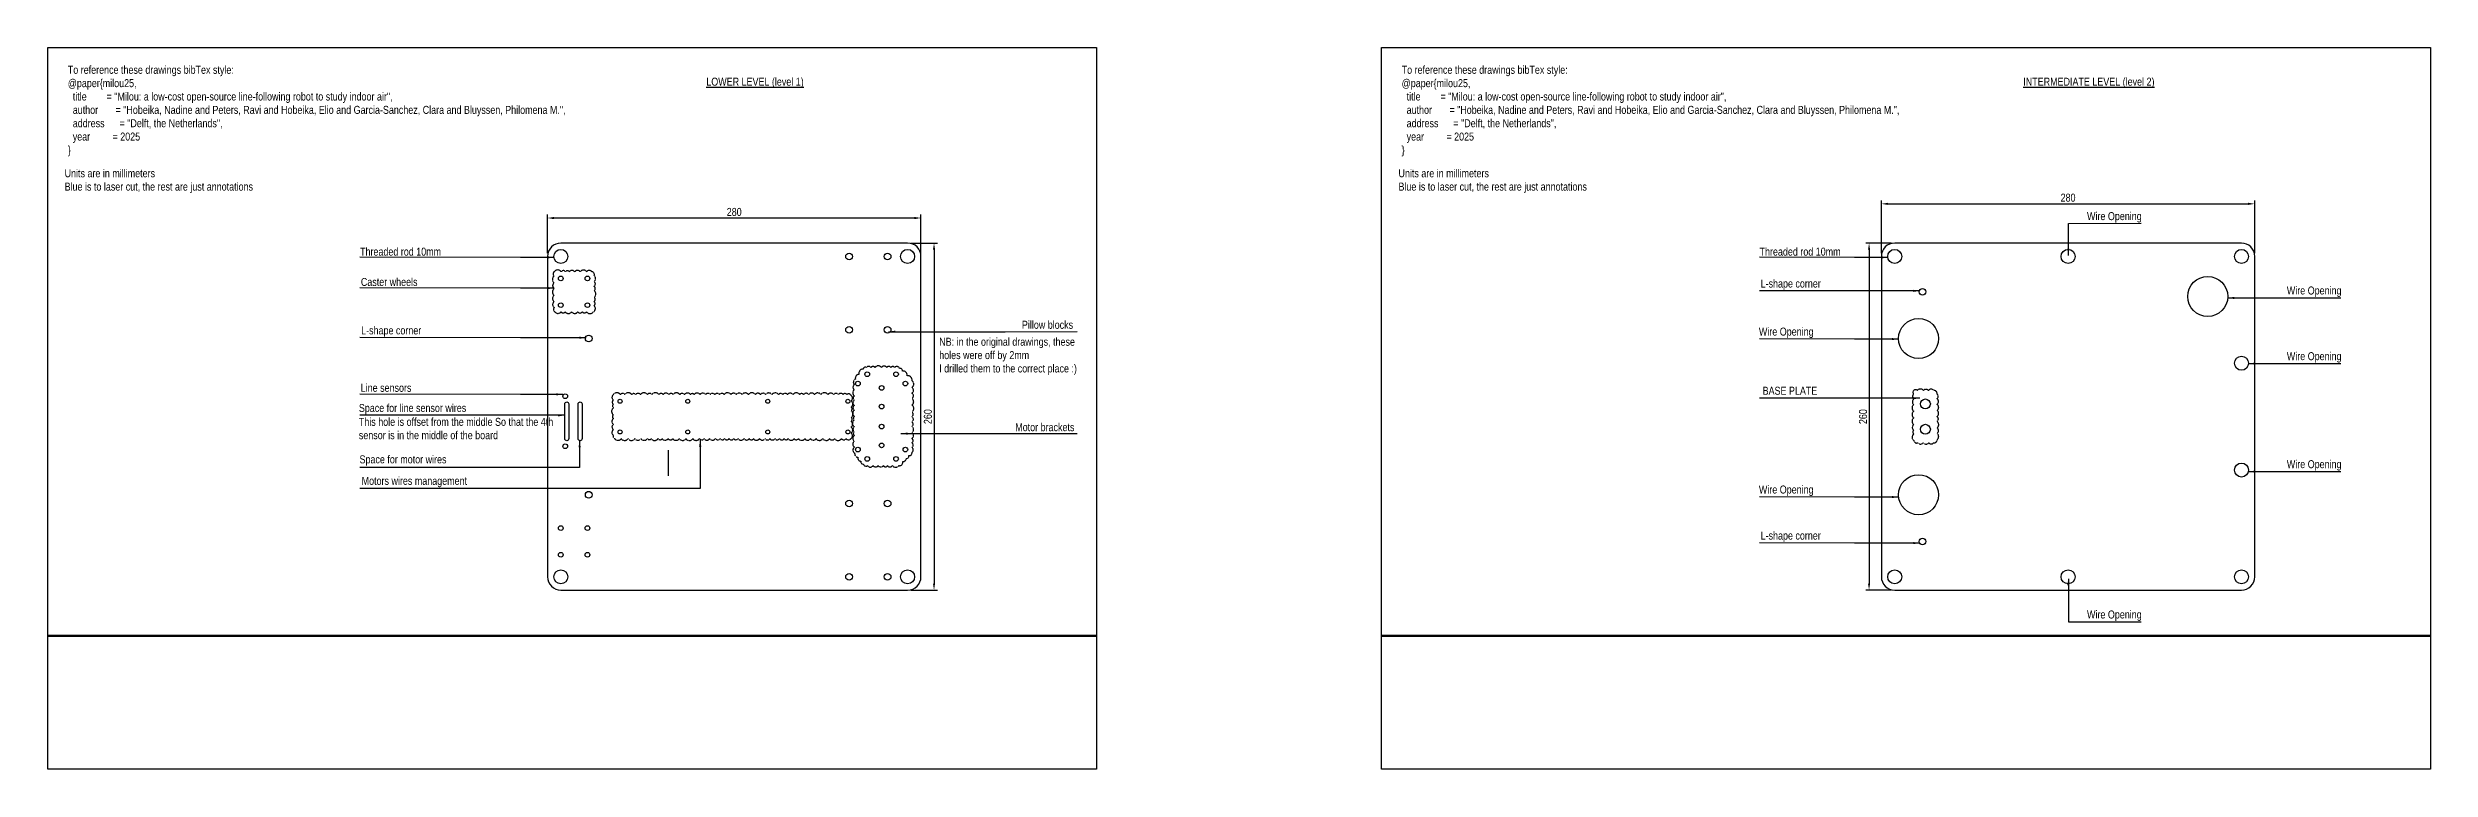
# Model space of a CAD drawing. Header units: inches. Extents: x 111 to 2897, y 76 to 617.
# Drawn here: x 111 to 1897, y 76 to 617 of the extents above; entities that cross this region are included whole.
import ezdxf

# ---------------------------------------------------------------- set-up
doc = ezdxf.new("R2010")
doc.units = ezdxf.units.IN
doc.header["$MEASUREMENT"] = 0
doc.linetypes.add('HIDDEN', pattern=[0.375, 0.25, -0.125])
for name, color, linetype in [('03 cutting', 5, 'Continuous'), ('HOB_CARTOUCHE', 7, 'Continuous'), ('ST_ANNOTATION', 4, 'Continuous'), ('ST_ANNOTATION 1-002', 4, 'Continuous'), ('ST_BEAMS_HIDDEN', 6, 'HIDDEN')]:
    doc.layers.add(name, color=color, linetype=linetype)
doc.styles.add('ST_1-001', font='Arial.ttf', dxfattribs={"width": 0.8, "height": 3})
doc.styles.add('ST_1-002', font='Arial.ttf', dxfattribs={"width": 0.8, "height": 6})
doc.dimstyles.new('ST_1-002', dxfattribs={"dimscale": 100, "dimtxt": 6, "dimasz": 0.05, "dimexe": 0.025, "dimexo": 0.025, "dimgap": 0.015, "dimtad": 1, "dimdec": 0, "dimzin": 0, "dimdsep": 46, "dimtxsty": 'ST_1-002', "dimcen": 0.09, "dimclrd": 1, "dimclre": 1, "dimclrt": 256, "dimadec": 0, "dimazin": 0, "dimtfac": 1, "dimtdec": 0, "dimtix": 1, "dimtmove": 2, "dimatfit": 3, "dimfxl": 0.7, "dimtolj": 1, "dimtzin": 0, "dimlwd": -1, "dimlwe": -1, "dimarcsym": 0})

# ---------------------------------------------------------------- blocks, each defined once
blk = doc.blocks.new('A$C42A157D1')
at = {"layer": 'HOB_CARTOUCHE', "color": 8, "lineweight": 60}
blk.add_line((92.41, -129.21), (-300.74, -129.21), dxfattribs=at)
at = {"layer": 'HOB_CARTOUCHE', "color": 8, "lineweight": 30}
blk.add_lwpolyline([(-300.74, 91.05), (92.41, 91.05), (92.41, -179.21), (-300.74, -179.21)], close=True, dxfattribs=at)
blk = doc.blocks.new('*D2')
at = {"layer": 'DEFPOINTS', "color": 0, "transparency": 16777216}
for p in [(765.5, 489.2), (485.5, 460.4), (765.5, 460.4)]:
    blk.add_point(p, dxfattribs=at)
at = {"layer": 'ST_ANNOTATION 1-002', "color": 1, "transparency": 16777216}
for p, q in [((485.5, 462.9), (485.5, 491.7)), ((490.5, 489.2), (760.5, 489.2)), ((765.5, 462.9), (765.5, 491.7))]:
    blk.add_line(p, q, dxfattribs=at)
for points in [[(490.5, 490), (490.5, 488.3), (485.5, 489.2)], [(760.5, 490), (760.5, 488.3), (765.5, 489.2)]]:
    blk.add_solid(points, dxfattribs=at)
at = {"layer": 'ST_ANNOTATION 1-002', "transparency": 16777216, "insert": (625.5, 493.7), "char_height": 6, "attachment_point": 5, "style": 'ST_1-002'}
blk.add_mtext('\\A1;280', dxfattribs=at)
blk = doc.blocks.new('*D3')
at = {"layer": 'DEFPOINTS', "color": 0, "transparency": 16777216}
for p in [(755.5, 470.4), (755.5, 210.4), (775.3, 210.4)]:
    blk.add_point(p, dxfattribs=at)
at = {"layer": 'ST_ANNOTATION 1-002', "color": 1, "transparency": 16777216}
for p, q in [((758, 470.4), (777.8, 470.4)), ((775.3, 465.4), (775.3, 215.4)), ((758, 210.4), (777.8, 210.4))]:
    blk.add_line(p, q, dxfattribs=at)
for points in [[(774.5, 465.4), (776.1, 465.4), (775.3, 470.4)], [(774.5, 215.4), (776.1, 215.4), (775.3, 210.4)]]:
    blk.add_solid(points, dxfattribs=at)
at = {"layer": 'ST_ANNOTATION 1-002', "transparency": 16777216, "insert": (770.7, 340.4), "char_height": 6, "attachment_point": 5, "rotation": 90, "style": 'ST_1-002'}
blk.add_mtext('\\A1;260', dxfattribs=at)
blk = doc.blocks.new('*D4')
at = {"layer": 'DEFPOINTS', "color": 0, "transparency": 16777216}
for p in [(1495.5, 470.4), (1476.3, 210.4), (1495.5, 210.4)]:
    blk.add_point(p, dxfattribs=at)
at = {"layer": 'ST_ANNOTATION 1-002', "color": 1, "transparency": 16777216}
for p, q in [((1493, 470.4), (1473.8, 470.4)), ((1476.3, 465.4), (1476.3, 215.4)), ((1493, 210.4), (1473.8, 210.4))]:
    blk.add_line(p, q, dxfattribs=at)
for points in [[(1475.5, 465.4), (1477.1, 465.4), (1476.3, 470.4)], [(1475.5, 215.4), (1477.1, 215.4), (1476.3, 210.4)]]:
    blk.add_solid(points, dxfattribs=at)
at = {"layer": 'ST_ANNOTATION 1-002', "transparency": 16777216, "insert": (1471.8, 340.4), "char_height": 6, "attachment_point": 5, "rotation": 90, "style": 'ST_1-002'}
blk.add_mtext('\\A1;260', dxfattribs=at)
blk = doc.blocks.new('*D5')
at = {"layer": 'DEFPOINTS', "color": 0, "transparency": 16777216}
for p in [(1765.5, 499.8), (1485.5, 460.4), (1765.5, 460.4)]:
    blk.add_point(p, dxfattribs=at)
at = {"layer": 'ST_ANNOTATION 1-002', "color": 1, "transparency": 16777216}
for p, q in [((1485.5, 462.9), (1485.5, 502.3)), ((1765.5, 462.9), (1765.5, 502.3)), ((1490.5, 499.8), (1760.5, 499.8))]:
    blk.add_line(p, q, dxfattribs=at)
for points in [[(1490.5, 500.6), (1490.5, 499), (1485.5, 499.8)], [(1760.5, 500.6), (1760.5, 499), (1765.5, 499.8)]]:
    blk.add_solid(points, dxfattribs=at)
at = {"layer": 'ST_ANNOTATION 1-002', "transparency": 16777216, "insert": (1625.5, 504.4), "char_height": 6, "attachment_point": 5, "style": 'ST_1-002'}
blk.add_mtext('\\A1;280', dxfattribs=at)

msp = doc.modelspace()

# ---------------------------------------------------------------- linework, layer by layer
msp.add_line((576.2, 296), (576.2, 315.3))
at = {"layer": '03 cutting'}
for points in [[(495.5, 470.4, 0.414214), (485.5, 460.4), (485.5, 220.4, 0.414214), (495.5, 210.4), (755.5, 210.4, 0.414214), (765.5, 220.4), (765.5, 460.4, 0.414214), (755.5, 470.4)], [(1495.5, 210.4), (1755.5, 210.4, 0.414214), (1765.5, 220.4), (1765.5, 460.4, 0.414214), (1755.5, 470.4), (1495.5, 470.4, 0.414214), (1485.5, 460.4), (1485.5, 220.4, 0.414214)], [(501.5, 349.9), (501.5, 323.9, -1), (498.5, 323.9), (498.5, 349.9, -1)], [(511.5, 349.9), (511.5, 323.9, -1), (508.5, 323.9), (508.5, 349.9, -1)]]:
    msp.add_lwpolyline(points, format="xyb", close=True, dxfattribs=at)
for centre, radius in [((495.5, 460.4), 5.25), ((755.5, 460.4), 5.25), ((1495.5, 460.4), 5.25), ((1625.5, 460.4), 5.25), ((1755.5, 460.4), 5.25), ((711.6, 460.4), 2.5), ((740.5, 460.4), 2.5), ((495.5, 443.9), 1.75), ((515.5, 443.9), 1.75), ((1516.4, 433.9), 2.5), ((1730.2, 430.4), 15), ((495.5, 423.9), 1.75), ((515.5, 423.9), 1.75), ((1513.4, 398.9), 15), ((516.4, 398.9), 2.5), ((711.6, 405.4), 2.5), ((740.5, 405.4), 2.5), ((1755.5, 380.4), 5.25), ((498.8, 355.7), 1.75), ((718.2, 365.2), 1.75), ((725.2, 372.2), 1.75), ((736, 361.9), 1.75), ((746.8, 372.2), 1.75), ((753.8, 365.2), 1.75), ((539.9, 351.9), 1.5), ((590.7, 351.9), 1.5), ((650.7, 351.9), 1.5), ((710.7, 351.9), 1.5), ((736, 347.9), 1.75), ((1518.5, 349.9), 3.75), ((539.9, 328.9), 1.5), ((590.7, 328.9), 1.5), ((650.7, 328.9), 1.5), ((710.7, 328.9), 1.5), ((736, 332.9), 1.75), ((1518.5, 330.9), 3.75), ((498.8, 318.2), 1.75), ((718.2, 315.7), 1.75), ((725.2, 308.7), 1.75), ((736, 318.9), 1.75), ((746.8, 308.7), 1.75), ((753.8, 315.7), 1.75), ((1755.5, 300.4), 5.25), ((1513.4, 281.9), 15), ((516.4, 281.9), 2.5), ((711.6, 275.4), 2.5), ((740.5, 275.4), 2.5), ((495.5, 256.9), 1.75), ((515.5, 256.9), 1.75), ((495.5, 236.9), 1.75), ((515.5, 236.9), 1.75), ((1516.4, 246.9), 2.5), ((495.5, 220.4), 5.25), ((711.6, 220.4), 2.5), ((740.5, 220.4), 2.5), ((755.5, 220.4), 5.25), ((1495.5, 220.4), 5.25), ((1625.5, 220.4), 5.25), ((1755.5, 220.4), 5.25)]:
    msp.add_circle(centre, radius, dxfattribs=at)
at = {"layer": 'ST_BEAMS_HIDDEN'}
for points in [[(490.5, 448.9, -0.520567), (495.8, 448.9, -0.520567), (499.1, 448.9, -0.520567), (502, 448.9, -0.520567), (505.9, 448.9, -0.520567), (510, 448.9, -0.520567), (514.9, 448.9, -0.520567), (518.8, 448.9, -0.520567), (520.5, 445.9, -0.520567), (520.5, 441.6, -0.520567), (520.5, 438, -0.520567), (520.5, 434.8, -0.520567), (520.5, 429.8, -0.520567), (520.5, 426.6, -0.520567), (520.5, 423.6, -0.520567), (519.9, 418.9, -0.520567), (514.8, 418.9, -0.520567), (511.6, 418.9, -0.520567), (508.2, 418.9, -0.520567), (503.6, 418.9, -0.520567), (498.8, 418.9, -0.520567), (495.6, 418.9, -0.520567), (491.1, 418.9, -0.520567), (490.5, 422.1, -0.520567), (490.5, 426.6, -0.520567), (490.5, 431.3, -0.520567), (490.5, 436.3, -0.520567), (490.5, 440.7, -0.520567), (490.5, 445.8, -0.520567)], [(758.8, 367.3, 0.520567), (755.1, 371, 0.520567), (751.6, 374.5, 0.520567), (749.5, 376.5, 0.520567), (745.7, 377.2, 0.520567), (743, 377.2, 0.520567), (739.9, 377.2, 0.520567), (735.9, 377.2, 0.520567), (731.1, 377.2, 0.520567), (728, 377.2, 0.520567), (724.7, 377.2, 0.520567), (722.2, 376, 0.520567), (719.1, 372, 0.520567), (716.4, 368.5, 0.520567), (715.5, 364.3, 0.520567), (715.5, 360.5, 0.520567), (715.5, 356, 0.520567), (715.5, 352.7, 0.520567), (715.5, 348.9, 0.520567), (715.5, 345.2, 0.520567), (715.5, 340.7, 0.520567), (715.5, 338, 0.520567), (715.5, 332.9, 0.520567), (715.5, 329.1, 0.520567), (715.5, 326.3, 0.520567), (715.5, 321.9, 0.520567), (715.5, 317.6, 0.520567), (715.9, 313, 0.520567), (718.3, 310, 0.520567), (720.5, 307.1, 0.520567), (722.3, 304.8, 0.520567), (725.5, 303.7, 0.520567), (729.7, 303.7, 0.520567), (733.4, 303.7, 0.520567), (737.3, 303.7, 0.520567), (740.5, 303.7, 0.520567), (744.1, 303.7, 0.520567), (748.8, 303.7, 0.520567), (751.9, 306.8, 0.520567), (754.3, 309.1, 0.520567), (756.4, 311.2, 0.520567), (758.8, 313.6, 0.520567), (758.8, 317.4, 0.520567), (758.8, 320.8, 0.520567), (758.8, 324, 0.520567), (758.8, 328.4, 0.520567), (758.8, 333.1, 0.520567), (758.8, 336.4, 0.520567), (758.8, 340.4, 0.520567), (758.8, 343.9, 0.520567), (758.8, 349.1, 0.520567), (758.8, 353.9, 0.520567), (758.8, 358, 0.520567), (758.8, 362.2, 0.520567)], [(534.9, 356.9, -0.520567), (540.2, 356.9, -0.520567), (543.4, 356.9, -0.520567), (548.7, 356.9, -0.520567), (551.6, 356.9, -0.520567), (555.2, 356.9, -0.520567), (560.3, 356.9, -0.520567), (563.8, 356.9, -0.520567), (569.1, 356.9, -0.520567), (572.2, 356.9, -0.520567), (576.6, 356.9, -0.520567), (579.7, 356.9, -0.520567), (584.7, 356.9, -0.520567), (588.2, 356.9, -0.520567), (592.7, 356.9, -0.520567), (595.5, 356.9, -0.520567), (599.9, 356.9, -0.520567), (604.1, 356.9, -0.520567), (607.6, 356.9, -0.520567), (611, 356.9, -0.520567), (614.3, 356.9, -0.520567), (617.9, 356.9, -0.520567), (623.1, 356.9, -0.520567), (627.1, 356.9, -0.520567), (631.4, 356.9, -0.520567), (636.1, 356.9, -0.520567), (641.3, 356.9, -0.520567), (645.2, 356.9, -0.520567), (649.1, 356.9, -0.520567), (653.8, 356.9, -0.520567), (658.7, 356.9, -0.520567), (662, 356.9, -0.520567), (665.4, 356.9, -0.520567), (669.5, 356.9, -0.520567), (674.6, 356.9, -0.520567), (677.5, 356.9, -0.520567), (681.3, 356.9, -0.520567), (685.7, 356.9, -0.520567), (690.5, 356.9, -0.520567), (695.8, 356.9, -0.520567), (700, 356.9, -0.520567), (703.5, 356.9, -0.520567), (707.1, 356.9, -0.520567), (710, 356.9, -0.520567), (713.2, 356.2, -0.520567), (713.2, 352.2, -0.520567), (713.2, 347.6, -0.520567), (713.2, 344.7, -0.520567), (713.2, 339.6, -0.520567), (713.2, 336.8, -0.520567), (713.2, 332.6, -0.520567), (713.2, 328.1, -0.520567), (712.9, 323.9, -0.520567), (709.4, 323.9, -0.520567), (705.9, 323.9, -0.520567), (700.8, 323.9, -0.520567), (697, 323.9, -0.520567), (691.9, 323.9, -0.520567), (687, 323.9, -0.520567), (682.8, 323.9, -0.520567), (678.5, 323.9, -0.520567), (673.7, 323.9, -0.520567), (670.5, 323.9, -0.520567), (665.9, 323.9, -0.520567), (662.9, 323.9, -0.520567), (659.5, 323.9, -0.520567), (656.1, 323.9, -0.520567), (652.3, 323.9, -0.520567), (648.6, 323.9, -0.520567), (644.5, 323.9, -0.520567), (640, 323.9, -0.520567), (636.8, 323.9, -0.520567), (632.9, 323.9, -0.520567), (628.4, 323.9, -0.520567), (625.2, 323.9, -0.520567), (621.6, 323.9, -0.520567), (618.3, 323.9, -0.520567), (614.9, 323.9, -0.520567), (611.4, 323.9, -0.520567), (607.1, 323.9, -0.520567), (602.9, 323.9, -0.520567), (599.4, 323.9, -0.520567), (594.5, 323.9, -0.520567), (589.3, 323.9, -0.520567), (584.2, 323.9, -0.520567), (579.5, 323.9, -0.520567), (576, 323.9, -0.520567), (571.5, 323.9, -0.520567), (568.4, 323.9, -0.520567), (563.2, 323.9, -0.520567), (560.4, 323.9, -0.520567), (555.6, 323.9, -0.520567), (550.9, 323.9, -0.520567), (545.9, 323.9, -0.520567), (540.8, 323.9, -0.520567), (536, 323.9, -0.520567), (534.9, 326.4, -0.520567), (534.9, 330.6, -0.520567), (534.9, 334.6, -0.520567), (534.9, 339, -0.520567), (534.9, 341.8, -0.520567), (534.9, 347, -0.520567), (534.9, 349.6, -0.520567), (534.9, 352.9, -0.520567)], [(1509.8, 359.9, -0.520567), (1512.5, 359.9, -0.520567), (1517.1, 359.9, -0.520567), (1520.8, 359.9, -0.520567), (1524.9, 359.9, -0.520567), (1527.3, 357.3, -0.520567), (1527.3, 353.8, -0.520567), (1527.3, 349.6, -0.520567), (1527.3, 345, -0.520567), (1527.3, 340.5, -0.520567), (1527.3, 336.8, -0.520567), (1527.3, 332, -0.520567), (1527.3, 327.8, -0.520567), (1527.3, 323.2, -0.520567), (1524.7, 320.9, -0.520567), (1521.2, 320.9, -0.520567), (1517, 320.9, -0.520567), (1513, 320.9, -0.520567), (1509.8, 322.5, -0.520567), (1509.8, 327.3, -0.520567), (1509.8, 330.1, -0.520567), (1509.8, 334.4, -0.520567), (1509.8, 339.4, -0.520567), (1509.8, 344.4, -0.520567), (1509.8, 349.4, -0.520567), (1509.8, 353.4, -0.520567), (1509.8, 357.3, -0.520567)]]:
    msp.add_lwpolyline(points, format="xyb", close=True, dxfattribs=at)

# ---------------------------------------------------------------- block references
at = {"layer": 'ST_ANNOTATION', "xscale": 2, "yscale": 2, "zscale": 2}
for p in [(712.3, 434.7), (1712.3, 434.7)]:
    msp.add_blockref('A$C42A157D1', p, dxfattribs=at)

# ---------------------------------------------------------------- texts
at = {"layer": 'ST_ANNOTATION 1-002', "char_height": 6, "style": 'ST_1-001'}
for s, width, heights, insert, attachment_point in [('To reference these drawings bibTex style:\\P@paper\\{milou25,\\P  title        = "Milou: a low-cost open-source line-following robot to study indoor air",\\P  author       = "Hobeika, Nadine and Peters, Ravi and Hobeika, Elio and Garcia-Sanchez, Clara and Bluyssen, Philomena M.",\\P  address      = "Delft, the Netherlands",\\P  year         = 2025\\P\\}', 2064.049, [0], (125.9, 603.2), 1), ('To reference these drawings bibTex style:\\P@paper\\{milou25,\\P  title        = "Milou: a low-cost open-source line-following robot to study indoor air",\\P  author       = "Hobeika, Nadine and Peters, Ravi and Hobeika, Elio and Garcia-Sanchez, Clara and Bluyssen, Philomena M.",\\P  address      = "Delft, the Netherlands",\\P  year         = 2025\\P\\}', 2064.049, [0], (1125.9, 603.2), 1), ('Units are in millimeters\\PBlue is to laser cut, the rest are just annotations', 2064.049, [0], (123.5, 525.7), 1), ('Units are in millimeters\\PBlue is to laser cut, the rest are just annotations', 2064.049, [0], (1123.5, 525.7), 1), ('Wire Opening', 2064.049, [0], (1639.7, 493.6), 1), ('Threaded rod 10mm', 2064.049, [0], (345, 467), 1), ('Threaded rod 10mm', 2064.049, [0], (1394.2, 467), 1), ('Caster wheels', 2064.049, [0], (345.6, 444.3), 1), ('L-shape corner', 2064.049, [0], (1440.1, 443.1), 3), ('Wire Opening', 2064.049, [0], (1789.5, 437.9), 1), ('Pillow blocks', 2064.049, [0], (841.2, 412.2), 1), ('L-shape corner', 2064.049, [0], (390.9, 408), 3), ('NB: in the original drawings, these holes were off by 2mm\\PI drilled them to the correct place :)', 110.46, [0], (779.2, 399.5), 1), ('Wire Opening', 2064.049, [0], (1434.7, 407.1), 3), ('Wire Opening', 2064.049, [0], (1789.5, 388.7), 1), ('Line sensors', 2064.049, [0], (345.5, 365), 1), ('BASE PLATE', 2064.049, [0], (1437.5, 362.8), 3), ('This hole is offset from the middle So that the 4th sensor is in the middle of the board', 151.953, [26.4], (344.1, 339.5), 1), ('Space for line sensor wires', 2064.049, [0], (344.1, 349.9), 1), ('Motor brackets', 2064.049, [0], (836.2, 335.5), 1), ('Space for motor wires', 2064.049, [0], (344.6, 311.4), 1), ('Wire Opening', 2064.049, [0], (1789.5, 307.8), 1), ('Motors wires management', 2064.049, [0], (346.2, 295.3), 1), ('Wire Opening', 2064.049, [0], (1434.7, 288.8), 3), ('L-shape corner', 2064.049, [0], (1440.1, 254.3), 3), ('Wire Opening', 2064.049, [0], (1639.7, 195.2), 1)]:
    msp.add_mtext_dynamic_manual_height_columns(s, width=width, gutter_width=31.2, heights=heights, dxfattribs=dict(at, insert=insert, attachment_point=attachment_point))
at = {"layer": 'ST_ANNOTATION 1-002', "char_height": 6, "attachment_point": 5, "style": 'ST_1-002'}
for s, insert in [('\\A1;{\\LLOWER LEVEL (level 1)}', (641.1, 590.4)), ('\\A1;{\\LINTERMEDIATE LEVEL (level 2)}', (1641.1, 590.4))]:
    msp.add_mtext(s, dxfattribs=dict(at, insert=insert))

# ---------------------------------------------------------------- dimensions: what is measured, and where the dimension line sits
at = {"layer": 'ST_ANNOTATION 1-002'}
dim = msp.add_linear_dim(base=(1765.5, 499.8), p1=(1485.5, 460.4), p2=(1765.5, 460.4), dimstyle='ST_1-002', dxfattribs=at)
dim.commit()
dim.dimension.update_dxf_attribs({"geometry": '*D5', "text_midpoint": (1625.5, 504.4)})
for p1, p2, distance, picture, middle in [((485.5, 460.4), (765.5, 460.4), 28.7, '*D2', (625.5, 493.7)), ((755.5, 470.4), (755.5, 210.4), 19.8, '*D3', (770.7, 340.4))]:
    dim = msp.add_aligned_dim(p1=p1, p2=p2, distance=distance, dimstyle='ST_1-002', dxfattribs=at)
    dim.commit()
    dim.dimension.update_dxf_attribs({"geometry": picture, "text_midpoint": middle})
dim = msp.add_linear_dim(base=(1476.3, 210.4), p1=(1495.5, 470.4), p2=(1495.5, 210.4), angle=90, dimstyle='ST_1-002', dxfattribs=at)
dim.commit()
dim.dimension.update_dxf_attribs({"geometry": '*D4', "text_midpoint": (1471.8, 340.4)})

# ---------------------------------------------------------------- leaders
for points in [[(1625.7, 461.2), (1625.7, 485.1), (1680.3, 485.2)], [(490.6, 459.7), (465.3, 459.7), (344.9, 459.8)], [(1490.6, 459.7), (1465.3, 459.7), (1394.1, 459.8)], [(490.6, 436.7), (465.3, 436.7), (344.9, 436.8)], [(1514.4, 434.6), (1465.3, 434.6), (1394.1, 434.7)], [(1745.1, 429.3), (1758.9, 429.3), (1830.1, 429.4)], [(514.4, 399.5), (465.3, 399.5), (344.9, 399.6)], [(741.2, 404), (828.6, 404), (882.5, 404.1)], [(1498.4, 398.5), (1465.3, 398.5), (1394.1, 398.6)], [(1760.8, 380.1), (1773, 380.1), (1830.1, 380.2)], [(497.1, 357.1), (465.3, 357.1), (344.9, 357.2)], [(498.5, 341.4), (465.3, 341.4), (344.9, 341.5)], [(1514.4, 354.2), (1465.3, 354.2), (1394.1, 354.3)], [(600, 323), (600, 286.5), (344.9, 286.6)], [(509.6, 322.5), (509.6, 302.2), (344.9, 302.3)], [(750.5, 327.7), (828.6, 327.7), (882.5, 327.8)], [(1760.6, 299.2), (1775.5, 299.2), (1830.1, 299.3)], [(1498.4, 280.2), (1465.3, 280.2), (1394.1, 280.3)], [(1514.4, 245.7), (1465.3, 245.7), (1394.1, 245.8)], [(1625.7, 219), (1625.7, 186.7), (1680.3, 186.8)]]:
    msp.add_leader(points, dimstyle='ST_1-002', dxfattribs=at)

doc.saveas('drawing.dxf')
